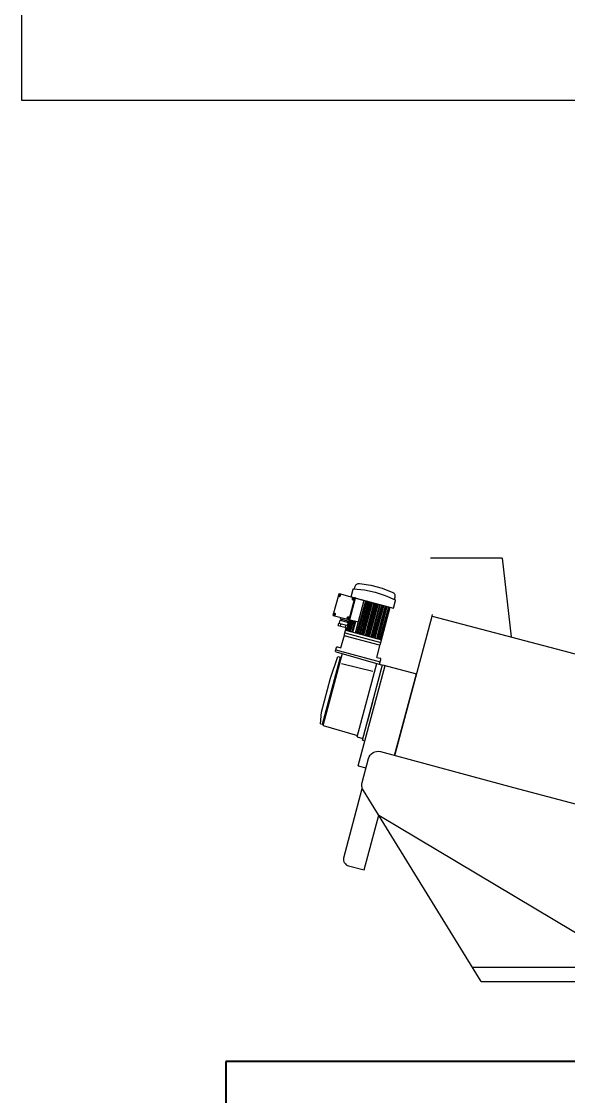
# Model space of a CAD drawing. Extents: x 151310 to 250336, y -70311 to -4848.
# Drawn here: x 222539 to 223833, y -23612 to -21071 of the extents above; entities that cross this region are included whole.
import ezdxf

# ---------------------------------------------------------------- set-up
doc = ezdxf.new("R2010")
doc.units = 0
doc.header["$LTSCALE"] = 300
doc.header["$MEASUREMENT"] = 0
doc.layers.add('1', color=7, linetype='CONTINUOUS')
doc.layers.add('К10', color=7, linetype='CONTINUOUS', lineweight=40, true_color=0x006e00)

msp = doc.modelspace()

# ---------------------------------------------------------------- linework, layer by layer
at = {"layer": '1', "ltscale": 0.4}
for q in [(223506.4, -22339.8), (223697.4, -22525.7)]:
    msp.add_line((223676.5, -22339.8), q, dxfattribs=at)
at = {"layer": '1'}
for p, q in [((223319, -22431), (223323.9, -22413)), ((223323.9, -22412.8), (223324.1, -22412.6)), ((223323.9, -22413), (223323.9, -22412.8)), ((223324.1, -22412.6), (223324.2, -22412.5)), ((223324.2, -22412.5), (223324.4, -22412.3)), ((223324.4, -22412.3), (223324.6, -22412.3)), ((223324.6, -22412.3), (223324.8, -22412.2)), ((223324.8, -22412.2), (223325, -22412.2)), ((223325, -22412.2), (223350.5, -22414.9)), ((223327.2, -22412.3), (223328.9, -22406.2)), ((223328.9, -22406.2), (223329.4, -22404.7)), ((223329.4, -22404.7), (223330.2, -22403.3)), ((223330.2, -22403.3), (223331.3, -22402.1)), ((223331.3, -22402.1), (223332.5, -22401)), ((223332.5, -22401), (223333.9, -22400.2)), ((223333.9, -22400.2), (223335.5, -22399.7)), ((223335.5, -22399.7), (223337.1, -22399.4)), ((223337.1, -22399.4), (223338.7, -22399.5)), ((223338.7, -22399.5), (223365.8, -22403.7)), ((223365.8, -22403.7), (223392.3, -22410.8)), ((223392.3, -22410.8), (223417.9, -22420.7)), ((223276.9, -22474.5), (223290.4, -22424.1)), ((223290.4, -22423.8), (223290.5, -22423.7)), ((223290.4, -22423.9), (223290.4, -22423.8)), ((223290.4, -22424.1), (223290.4, -22423.9)), ((223290.4, -22428), (223290.5, -22427.6)), ((223290.4, -22428.4), (223290.4, -22428)), ((223290.5, -22428.8), (223290.4, -22428.4)), ((223290.5, -22423.6), (223290.6, -22423.5)), ((223290.5, -22423.7), (223290.5, -22423.6)), ((223290.5, -22427.6), (223290.6, -22427.2)), ((223290.7, -22429.2), (223290.5, -22428.8)), ((223290.6, -22423.4), (223290.7, -22423.4)), ((223290.6, -22423.5), (223290.6, -22423.4)), ((223290.6, -22427.2), (223290.7, -22426.8)), ((223290.7, -22423.4), (223290.8, -22423.4)), ((223290.7, -22423.4), (223290.7, -22423.4)), ((223290.7, -22426.8), (223290.9, -22426.4)), ((223290.9, -22429.5), (223290.7, -22429.2)), ((223290.8, -22423.4), (223327.2, -22433.1)), ((223290.9, -22426.4), (223291.2, -22426.1)), ((223290.9, -22429.5), (223291.1, -22429.7)), ((223291.1, -22429.7), (223291.4, -22429.9)), ((223291.2, -22426.1), (223291.4, -22425.8)), ((223291.3, -22429.8), (223291.5, -22429.9)), ((223291.4, -22425.8), (223291.8, -22425.6)), ((223291.4, -22429.9), (223291.7, -22430)), ((223291.5, -22429.9), (223291.9, -22429.8)), ((223291.7, -22430), (223292, -22430)), ((223291.8, -22425.6), (223292.1, -22425.5)), ((223291.9, -22429.8), (223292.2, -22429.7)), ((223292, -22430), (223292.3, -22429.9)), ((223292.1, -22425.5), (223292.4, -22425.4)), ((223292.2, -22429.7), (223292.5, -22429.5)), ((223292.3, -22429.9), (223292.6, -22429.7)), ((223292.4, -22425.4), (223292.7, -22425.5)), ((223292.4, -22425.4), (223292.7, -22425.6)), ((223292.5, -22429.5), (223292.7, -22429.3)), ((223292.6, -22429.7), (223292.9, -22429.5)), ((223292.7, -22425.5), (223293, -22425.6)), ((223292.7, -22425.6), (223292.9, -22425.7)), ((223292.7, -22429.3), (223293, -22429)), ((223293.2, -22426), (223292.9, -22425.7)), ((223292.9, -22429.5), (223293.2, -22429.2)), ((223293, -22425.6), (223293.2, -22425.8)), ((223293, -22429), (223293.2, -22428.6)), ((223293.5, -22426.1), (223293.2, -22425.8)), ((223293.3, -22426.3), (223293.2, -22426)), ((223293.2, -22428.6), (223293.3, -22428.2)), ((223293.2, -22429.2), (223293.4, -22428.8)), ((223293.4, -22426.6), (223293.3, -22426.3)), ((223293.3, -22428.2), (223293.4, -22427.8)), ((223293.5, -22427), (223293.4, -22426.6)), ((223293.4, -22427.8), (223293.5, -22427.4)), ((223293.4, -22428.8), (223293.6, -22428.4)), ((223293.6, -22426.4), (223293.5, -22426.1)), ((223293.5, -22427.4), (223293.5, -22427)), ((223293.7, -22426.8), (223293.6, -22426.4)), ((223293.6, -22428.4), (223293.7, -22428)), ((223293.8, -22427.2), (223293.7, -22426.8)), ((223293.7, -22428), (223293.8, -22427.6)), ((223293.8, -22427.6), (223293.8, -22427.2)), ((223314, -22484.4), (223327.5, -22434)), ((223315, -22484.7), (223328.5, -22434.3)), ((223315.6, -22484.8), (223329, -22434.5)), ((223319, -22431), (223419.2, -22457.8)), ((223321.9, -22436), (223322, -22435.6)), ((223321.9, -22436.5), (223321.9, -22436)), ((223321.9, -22436.9), (223321.9, -22436.5)), ((223322, -22437.3), (223321.9, -22436.9)), ((223322, -22435.6), (223322.2, -22435.2)), ((223322.1, -22437.6), (223322, -22437.3)), ((223322.3, -22437.9), (223322.1, -22437.6)), ((223322.2, -22435.2), (223322.4, -22434.8)), ((223322.3, -22437.9), (223322.6, -22438.1)), ((223322.4, -22434.8), (223322.6, -22434.5)), ((223322.6, -22434.5), (223322.9, -22434.2)), ((223322.6, -22438.1), (223322.8, -22438.3)), ((223322.7, -22438.3), (223323, -22438.3)), ((223322.8, -22438.3), (223323.1, -22438.4)), ((223322.9, -22434.2), (223323.2, -22434)), ((223323, -22438.3), (223323.3, -22438.3)), ((223323.1, -22438.4), (223323.4, -22438.4)), ((223323.2, -22434), (223323.5, -22433.9)), ((223323.3, -22438.3), (223323.6, -22438.1)), ((223323.4, -22438.4), (223323.8, -22438.3)), ((223323.5, -22433.9), (223323.9, -22433.9)), ((223323.6, -22438.1), (223323.9, -22438)), ((223323.8, -22438.3), (223324.1, -22438.1)), ((223323.9, -22433.9), (223324.2, -22433.9)), ((223323.9, -22433.9), (223324.2, -22434)), ((223323.9, -22438), (223324.2, -22437.7)), ((223324.1, -22438.1), (223324.4, -22437.9)), ((223324.2, -22433.9), (223324.4, -22434)), ((223324.2, -22434), (223324.4, -22434.2)), ((223324.2, -22437.7), (223324.4, -22437.4)), ((223324.4, -22434), (223324.7, -22434.2)), ((223324.6, -22434.4), (223324.4, -22434.2)), ((223324.4, -22437.4), (223324.6, -22437.1)), ((223324.4, -22437.9), (223324.6, -22437.6)), ((223324.8, -22434.7), (223324.6, -22434.4)), ((223324.6, -22437.1), (223324.8, -22436.7)), ((223324.6, -22437.6), (223324.9, -22437.3)), ((223324.9, -22434.5), (223324.7, -22434.2)), ((223324.9, -22435.1), (223324.8, -22434.7)), ((223324.8, -22436.7), (223324.9, -22436.3)), ((223325.1, -22434.8), (223324.9, -22434.5)), ((223325, -22435.5), (223324.9, -22435.1)), ((223324.9, -22436.3), (223325, -22435.9)), ((223324.9, -22437.3), (223325, -22436.9)), ((223325, -22435.9), (223325, -22435.5)), ((223325, -22436.9), (223325.2, -22436.4)), ((223325.2, -22435.2), (223325.1, -22434.8)), ((223325.2, -22435.6), (223325.2, -22435.2)), ((223325.2, -22436), (223325.2, -22435.6)), ((223325.2, -22436.4), (223325.2, -22436)), ((223327.2, -22433.1), (223327.3, -22433.2)), ((223327.2, -22433.1), (223349.6, -22440)), ((223327.3, -22433.2), (223327.3, -22433.2)), ((223327.4, -22433.3), (223327.3, -22433.2)), ((223327.5, -22433.4), (223327.4, -22433.3)), ((223327.5, -22433.5), (223327.5, -22433.4)), ((223327.5, -22433.6), (223327.5, -22433.5)), ((223327.5, -22433.7), (223327.5, -22433.6)), ((223327.5, -22433.9), (223327.5, -22433.7)), ((223327.5, -22434), (223327.5, -22433.9)), ((223328.2, -22433.4), (223328.3, -22433.5)), ((223328.3, -22433.5), (223328.4, -22433.5)), ((223328.4, -22433.6), (223328.4, -22433.5)), ((223328.5, -22433.7), (223328.4, -22433.6)), ((223328.5, -22433.8), (223328.5, -22433.7)), ((223328.6, -22433.9), (223328.5, -22433.8)), ((223328.5, -22434.2), (223328.6, -22434.1)), ((223328.5, -22434.3), (223328.5, -22434.2)), ((223328.6, -22434.1), (223328.6, -22433.9)), ((223328.7, -22433.6), (223328.8, -22433.6)), ((223328.8, -22433.6), (223328.9, -22433.7)), ((223329, -22433.7), (223328.9, -22433.7)), ((223329, -22433.8), (223329, -22433.7)), ((223329.1, -22433.9), (223329, -22433.8)), ((223329, -22434.5), (223329.1, -22434.3)), ((223329.1, -22434.1), (223329.1, -22433.9)), ((223329.1, -22434.2), (223329.1, -22434.1)), ((223329.1, -22434.3), (223329.1, -22434.2)), ((223329.2, -22516.4), (223349.8, -22439.2)), ((223350.5, -22414.9), (223375.6, -22420.3)), ((223375.6, -22420.3), (223399.9, -22428.2)), ((223399.9, -22428.2), (223423.4, -22438.5)), ((223417.9, -22420.7), (223419.3, -22421.5)), ((223419.3, -22421.5), (223420.6, -22422.5)), ((223421.6, -22423.7), (223420.6, -22422.5)), ((223421.4, -22437.6), (223423, -22431.5)), ((223422.5, -22425.1), (223421.6, -22423.7)), ((223423, -22426.7), (223422.5, -22425.1)), ((223423.3, -22428.3), (223423, -22426.7)), ((223423, -22431.5), (223423.3, -22429.9)), ((223423.3, -22429.9), (223423.3, -22428.3)), ((223423.4, -22438.5), (223423.6, -22438.7)), ((223423.6, -22438.7), (223423.7, -22438.8)), ((223423.9, -22439), (223423.7, -22438.8)), ((223424, -22439.2), (223423.9, -22439)), ((223424, -22439.4), (223424, -22439.2)), ((223332.9, -22517.3), (223353.6, -22440.2)), ((223335.5, -22517.2), (223355.8, -22441.6)), ((223338.9, -22518.9), (223359.6, -22441.8)), ((223340.6, -22518.6), (223360.9, -22442.9)), ((223343.4, -22520.1), (223364.1, -22443)), ((223346.7, -22521.1), (223367.4, -22443.9)), ((223349.3, -22521), (223369.6, -22445.3)), ((223352.7, -22522.7), (223373.4, -22445.5)), ((223354.4, -22522.3), (223374.6, -22446.7)), ((223357.2, -22523.9), (223377.8, -22446.7)), ((223360.2, -22524.8), (223380.9, -22447.6)), ((223362.8, -22524.7), (223383.1, -22449)), ((223366.2, -22526.4), (223386.9, -22449.3)), ((223367.9, -22526), (223388.1, -22450.4)), ((223370.7, -22527.6), (223391.3, -22450.5)), ((223373.5, -22528.2), (223394.1, -22451.1)), ((223376.1, -22528.1), (223396.4, -22452.5)), ((223379.5, -22529.8), (223400.2, -22452.7)), ((223381.2, -22529.5), (223401.4, -22453.9)), ((223384, -22531), (223404.6, -22453.9)), ((223387.3, -22531.9), (223408, -22454.8)), ((223389.5, -22532.5), (223410.1, -22455.4)), ((223389.5, -22538.9), (223411.7, -22455.8)), ((223390.7, -22532.8), (223411.3, -22455.7)), ((223419.2, -22457.8), (223424, -22439.9)), ((223424, -22439.6), (223424, -22439.4)), ((223424, -22439.9), (223424, -22439.6)), ((223276.8, -22474.7), (223276.8, -22474.5)), ((223276.8, -22474.8), (223276.8, -22474.7)), ((223276.8, -22474.9), (223276.8, -22474.8)), ((223276.8, -22475), (223276.8, -22474.9)), ((223276.8, -22475.1), (223276.8, -22475)), ((223276.8, -22475.2), (223276.8, -22475.1)), ((223276.8, -22475.3), (223276.8, -22475.2)), ((223276.8, -22475.3), (223276.9, -22475.3)), ((223276.8, -22475.3), (223276.8, -22475.3)), ((223276.9, -22475.3), (223313.3, -22485)), ((223278.5, -22472.1), (223278.6, -22471.7)), ((223278.5, -22472.5), (223278.5, -22472.1)), ((223278.5, -22472.9), (223278.5, -22472.5)), ((223278.6, -22473.3), (223278.5, -22472.9)), ((223278.6, -22471.7), (223278.8, -22471.3)), ((223278.7, -22473.7), (223278.6, -22473.3)), ((223278.9, -22474), (223278.7, -22473.7)), ((223278.8, -22471.3), (223279, -22470.9)), ((223278.9, -22474), (223279.2, -22474.2)), ((223279, -22470.9), (223279.2, -22470.6)), ((223279.2, -22470.6), (223279.5, -22470.3)), ((223279.2, -22474.2), (223279.4, -22474.4)), ((223279.3, -22474.3), (223279.6, -22474.4)), ((223279.4, -22474.4), (223279.7, -22474.5)), ((223279.5, -22470.3), (223279.8, -22470.1)), ((223279.6, -22474.4), (223279.9, -22474.3)), ((223279.7, -22474.5), (223280.1, -22474.5)), ((223279.8, -22470.1), (223280.1, -22470)), ((223279.9, -22474.3), (223280.2, -22474.2)), ((223280.1, -22470), (223280.5, -22469.9)), ((223280.1, -22474.5), (223280.4, -22474.4)), ((223280.2, -22474.2), (223280.5, -22474)), ((223280.4, -22474.4), (223280.7, -22474.2)), ((223280.5, -22469.9), (223280.8, -22470)), ((223280.5, -22469.9), (223280.8, -22470)), ((223280.5, -22474), (223280.8, -22473.8)), ((223280.7, -22474.2), (223281, -22474)), ((223280.8, -22470), (223281, -22470.2)), ((223280.8, -22470), (223281.1, -22470.1)), ((223280.8, -22473.8), (223281, -22473.5)), ((223281.2, -22470.5), (223281, -22470.2)), ((223281, -22473.5), (223281.2, -22473.1)), ((223281, -22474), (223281.2, -22473.7)), ((223281.1, -22470.1), (223281.3, -22470.3)), ((223281.4, -22470.8), (223281.2, -22470.5)), ((223281.2, -22473.1), (223281.4, -22472.7)), ((223281.2, -22473.7), (223281.5, -22473.3)), ((223281.5, -22470.6), (223281.3, -22470.3)), ((223281.5, -22471.1), (223281.4, -22470.8)), ((223281.4, -22472.7), (223281.5, -22472.3)), ((223281.7, -22470.9), (223281.5, -22470.6)), ((223281.6, -22471.5), (223281.5, -22471.1)), ((223281.5, -22472.3), (223281.6, -22471.9)), ((223281.5, -22473.3), (223281.7, -22472.9)), ((223281.6, -22471.9), (223281.6, -22471.5)), ((223281.8, -22471.3), (223281.7, -22470.9)), ((223281.7, -22472.9), (223281.8, -22472.5)), ((223281.9, -22471.7), (223281.8, -22471.3)), ((223281.8, -22472.1), (223281.9, -22471.7)), ((223281.8, -22472.5), (223281.8, -22472.1)), ((223291.5, -22493.3), (223293.2, -22486.6)), ((223293.2, -22486.6), (223312.5, -22491.8)), ((223293.9, -22482.8), (223294.6, -22480)), ((223293.9, -22482.8), (223313.9, -22488.2)), ((223294.4, -22486.9), (223295.3, -22483.2)), ((223295.5, -22487.2), (223296.5, -22483.5)), ((223309.6, -22511.1), (223316.4, -22485.8)), ((223310, -22480.5), (223310.1, -22480.1)), ((223310, -22481), (223310, -22480.5)), ((223310, -22481.4), (223310, -22481)), ((223310.1, -22481.8), (223310, -22481.4)), ((223310.1, -22480.1), (223310.3, -22479.7)), ((223310.2, -22482.1), (223310.1, -22481.8)), ((223310.4, -22482.4), (223310.2, -22482.1)), ((223310.3, -22479.7), (223310.5, -22479.3)), ((223310.3, -22491.2), (223311.3, -22487.5)), ((223310.4, -22482.4), (223310.6, -22482.6)), ((223310.5, -22479.3), (223310.7, -22479)), ((223310.6, -22482.6), (223310.9, -22482.8)), ((223310.7, -22479), (223311, -22478.7)), ((223310.8, -22482.8), (223311.1, -22482.8)), ((223310.9, -22482.8), (223311.2, -22482.9)), ((223311, -22478.7), (223311.3, -22478.5)), ((223311.1, -22482.8), (223311.4, -22482.8)), ((223311.2, -22482.9), (223311.5, -22482.9)), ((223311.3, -22478.5), (223311.6, -22478.4)), ((223311.4, -22482.8), (223311.7, -22482.6)), ((223311.4, -22491.5), (223312.4, -22487.8)), ((223311.5, -22482.9), (223311.8, -22482.8)), ((223311.6, -22478.4), (223311.9, -22478.4)), ((223311.7, -22482.6), (223312, -22482.5)), ((223311.8, -22482.8), (223312.1, -22482.6)), ((223311.9, -22478.4), (223312.2, -22478.4)), ((223312, -22478.4), (223312.2, -22478.5)), ((223312, -22482.5), (223312.3, -22482.2)), ((223312.1, -22482.6), (223312.4, -22482.4)), ((223312.2, -22478.4), (223312.5, -22478.5)), ((223312.2, -22478.5), (223312.5, -22478.7)), ((223312.3, -22482.2), (223312.5, -22481.9)), ((223312.4, -22482.4), (223312.7, -22482.1)), ((223312.5, -22478.5), (223312.8, -22478.7)), ((223312.7, -22478.9), (223312.5, -22478.7)), ((223312.5, -22481.9), (223312.7, -22481.6)), ((223312.9, -22479.2), (223312.7, -22478.9)), ((223312.7, -22481.6), (223312.9, -22481.2)), ((223312.7, -22482.1), (223312.9, -22481.8)), ((223313, -22479), (223312.8, -22478.7)), ((223313, -22479.6), (223312.9, -22479.2)), ((223312.9, -22481.2), (223313, -22480.8)), ((223312.9, -22481.8), (223313.1, -22481.4)), ((223312.9, -22512), (223319.7, -22486.5)), ((223313.2, -22479.3), (223313, -22479)), ((223313, -22480), (223313, -22479.6)), ((223313, -22480.4), (223313, -22480)), ((223313, -22480.8), (223313, -22480.4)), ((223313.1, -22481.4), (223313.2, -22480.9)), ((223313.3, -22479.7), (223313.2, -22479.3)), ((223313.2, -22480.9), (223313.3, -22480.5)), ((223313.3, -22480.1), (223313.3, -22479.7)), ((223313.3, -22480.5), (223313.3, -22480.1)), ((223313.3, -22485), (223313.4, -22485.1)), ((223313.3, -22485), (223336.1, -22490.3)), ((223313.4, -22485.1), (223313.5, -22485)), ((223313.5, -22485), (223313.6, -22485)), ((223313.6, -22485), (223313.7, -22485)), ((223313.7, -22484.9), (223313.8, -22484.8)), ((223313.7, -22485), (223313.7, -22484.9)), ((223313.8, -22484.8), (223313.9, -22484.7)), ((223313.9, -22484.7), (223314, -22484.6)), ((223313.9, -22488.2), (223314.6, -22485.4)), ((223314, -22484.6), (223314, -22484.4)), ((223314.3, -22485.3), (223314.4, -22485.3)), ((223314.4, -22485.3), (223314.5, -22485.3)), ((223314.5, -22485.3), (223314.6, -22485.3)), ((223314.6, -22485.3), (223314.7, -22485.2)), ((223314.7, -22485.2), (223314.8, -22485.2)), ((223314.8, -22485.2), (223314.9, -22485.1)), ((223314.9, -22485), (223315, -22484.8)), ((223314.9, -22485.1), (223314.9, -22485)), ((223314.9, -22485.4), (223315, -22485.4)), ((223315, -22484.8), (223315, -22484.7)), ((223315, -22485.4), (223315.1, -22485.4)), ((223315.1, -22485.4), (223315.2, -22485.3)), ((223315.1, -22485.4), (223315.1, -22485.4)), ((223315.2, -22485.3), (223315.3, -22485.2)), ((223315.3, -22485.2), (223315.4, -22485.2)), ((223315.4, -22485.2), (223315.5, -22485.1)), ((223315.5, -22484.9), (223315.6, -22484.8)), ((223315.5, -22485.1), (223315.5, -22484.9)), ((223316.1, -22512.1), (223322.8, -22487.2)), ((223317.4, -22513.2), (223324.3, -22487.6)), ((223321.2, -22513.4), (223327.9, -22488.4)), ((223323.4, -22514.8), (223330.3, -22489)), ((223422.1, -22806.1), (223510.6, -22476.5)), ((223510.6, -22476.5), (223511.6, -22472.8)), ((223510.6, -22476.5), (224356.3, -22699.2)), ((223288.7, -22498.9), (223290.3, -22493)), ((223288.7, -22498.9), (223310.3, -22504.7)), ((223290.3, -22493), (223311.8, -22498.8)), ((223293.6, -22500.2), (223295.2, -22494.3)), ((223304.2, -22516), (223307.4, -22504)), ((223305.4, -22503.4), (223307, -22497.5)), ((223305.8, -22510.1), (223329.2, -22516.4)), ((223306.2, -22510.2), (223307.8, -22504.1)), ((223307.4, -22510.5), (223309.1, -22504.4)), ((223310.3, -22504.7), (223311.8, -22498.8)), ((223310.7, -22498.5), (223312.5, -22491.8)), ((223294.9, -22551.3), (223303.2, -22521.3)), ((223303.1, -22520.6), (223303.2, -22520.2)), ((223303.2, -22521.1), (223303.1, -22520.6)), ((223303.2, -22520.2), (223304.2, -22516)), ((223303.3, -22521.5), (223303.2, -22521.1)), ((223303.5, -22521.9), (223303.3, -22521.5)), ((223303.7, -22522.3), (223303.5, -22521.9)), ((223303.7, -22522.3), (223304.1, -22522.6)), ((223304.1, -22522.6), (223304.4, -22522.8)), ((223304.2, -22516), (223389.5, -22538.9)), ((223304.4, -22522.8), (223304.8, -22523)), ((223304.8, -22523), (223385.5, -22544.6)), ((223329.2, -22516.4), (223391.1, -22533)), ((223388.3, -22543), (223389.5, -22538.9)), ((223282, -22558.9), (223282.1, -22558.6)), ((223282, -22559.3), (223282, -22558.9)), ((223282.1, -22559.7), (223282, -22559.3)), ((223282.1, -22558.6), (223282.6, -22556.7)), ((223282.3, -22560), (223282.1, -22559.7)), ((223282.5, -22560.3), (223282.3, -22560)), ((223282.5, -22560.3), (223282.7, -22560.6)), ((223282.6, -22556.7), (223284.3, -22550.8)), ((223282.6, -22556.7), (223387.9, -22585)), ((223282.7, -22560.6), (223283.1, -22560.8)), ((223283.1, -22560.8), (223283.4, -22560.9)), ((223283.4, -22560.9), (223393, -22592.4)), ((223284.3, -22550.8), (223284.5, -22550.4)), ((223284.5, -22550.4), (223284.7, -22550)), ((223284.7, -22550), (223285.1, -22549.7)), ((223285.1, -22549.7), (223285.4, -22549.4)), ((223285.4, -22549.4), (223285.8, -22549.3)), ((223285.8, -22549.3), (223286.3, -22549.2)), ((223286.3, -22549.2), (223286.7, -22549.1)), ((223286.7, -22549.1), (223287.1, -22549.2)), ((223287.1, -22549.2), (223294.9, -22551.3)), ((223296.8, -22564.7), (223297.1, -22564.9)), ((223297.1, -22564.9), (223297.4, -22565.1)), ((223297.4, -22565.1), (223297.7, -22565.3)), ((223297.9, -22565.6), (223297.7, -22565.3)), ((223298, -22566), (223297.9, -22565.6)), ((223298.1, -22566.3), (223298, -22566)), ((223298.1, -22566.7), (223298.1, -22566.3)), ((223380, -22574.1), (223387.7, -22544)), ((223385.5, -22544.6), (223385.9, -22544.6)), ((223385.9, -22544.6), (223386.4, -22544.6)), ((223386.4, -22544.6), (223386.8, -22544.5)), ((223386.8, -22544.5), (223387.2, -22544.3)), ((223387.2, -22544.3), (223387.6, -22544.1)), ((223387.6, -22544.1), (223387.9, -22543.8)), ((223387.9, -22543.8), (223388.1, -22543.4)), ((223388.1, -22543.4), (223388.3, -22543)), ((223251.4, -22732.4), (223293.9, -22573.7)), ((223253.1, -22735), (223298.1, -22567.1)), ((223270, -22623.7), (223287.6, -22572.1)), ((223287.6, -22572.1), (223296.1, -22574.3)), ((223296.6, -22588.8), (223370.7, -22606.6)), ((223298.1, -22567.1), (223298.1, -22566.7)), ((223333.2, -22762.3), (223379.8, -22588.5)), ((223345.6, -22769.6), (223393.2, -22591.6)), ((223380, -22574.1), (223387.7, -22576.2)), ((223386.4, -22590.6), (223387.9, -22585)), ((223387.7, -22576.2), (223388.1, -22576.3)), ((223387.9, -22585), (223389.3, -22578.9)), ((223388.1, -22576.3), (223388.5, -22576.5)), ((223388.5, -22576.5), (223388.8, -22576.8)), ((223389.1, -22577.2), (223388.8, -22576.8)), ((223389.3, -22577.6), (223389.1, -22577.2)), ((223389.4, -22578), (223389.3, -22577.6)), ((223389.3, -22578.9), (223389.4, -22578.5)), ((223389.4, -22578.5), (223389.4, -22578)), ((223393.2, -22591.6), (223473.3, -22613.1)), ((223335.6, -22830.5), (223399.2, -22593.2)), ((223421.7, -22805.9), (223473.3, -22613.1)), ((223248.6, -22703.6), (223270, -22623.7)), ((223357.8, -22726.8), (223370.5, -22679.3)), ((223369.8, -22679.1), (223370.5, -22679.3)), ((223246.8, -22731.2), (223248.6, -22703.6)), ((223246.8, -22731.2), (223251.4, -22732.4)), ((223251.4, -22732.4), (223253.6, -22733)), ((223253.1, -22735), (223334.1, -22759)), ((223357.1, -22726.6), (223357.8, -22726.8)), ((223333.2, -22762.3), (223346.5, -22765.9)), ((223345.6, -22769.6), (223351.5, -22771.2)), ((223344.9, -22869.9), (223360.1, -22813.2)), ((223360.1, -22813.2), (223361.7, -22809)), ((223361.7, -22809), (223364.1, -22805.2)), ((223364.1, -22805.2), (223367.2, -22801.9)), ((223367.2, -22801.9), (223370.8, -22799.2)), ((223370.8, -22799.2), (223374.9, -22797.4)), ((223374.9, -22797.4), (223379.3, -22796.4)), ((223379.3, -22796.4), (223383.8, -22796.2)), ((223383.8, -22796.2), (223388.3, -22796.9)), ((223388.3, -22796.9), (223703.3, -22881.4)), ((223335.6, -22830.5), (223354.1, -22835.5)), ((223344.2, -22873.8), (223344.9, -22869.9)), ((223302.1, -23048.3), (223345.1, -22884.3)), ((223344.2, -22877.7), (223344.2, -22873.8)), ((223344.8, -22881.5), (223344.2, -22877.7)), ((223346.1, -22885.2), (223344.8, -22881.5)), ((223348, -22888.6), (223346.1, -22885.2)), ((223626.6, -23340.7), (223348, -22888.6)), ((223703.3, -22881.4), (224597.8, -23121)), ((223350.2, -23076.8), (223384.2, -22947.5)), ((223384.2, -22947.5), (223973.6, -23298.1)), ((223301.6, -23051.3), (223302.1, -23048.3)), ((223301.7, -23054.3), (223301.6, -23051.3)), ((223302.4, -23057.2), (223301.7, -23054.3)), ((223303.7, -23060), (223302.4, -23057.2)), ((223305.4, -23062.4), (223303.7, -23060)), ((223305.4, -23062.4), (223307.6, -23064.4)), ((223307.6, -23064.4), (223310.2, -23066)), ((223310.2, -23066), (223313, -23067.1)), ((223313, -23067.1), (223350.2, -23076.8)), ((223605.7, -23306.9), (224943.3, -23306.9)), ((223626.6, -23340.7), (224943.3, -23340.7))]:
    msp.add_line(p, q, dxfattribs=at)
at = {"layer": '1', "ltscale": 0.4}
msp.add_lwpolyline([(224364.2, -18970.4), (222539.2, -18970.4), (222539.2, -21256.8), (224364.2, -21256.8)], close=True, dxfattribs=at)
at = {"layer": 'К10', "ltscale": 0.4}
for p, q in [((224866.5, -23529.7), (223022.7, -23529.7)), ((223022.7, -23529.7), (223022.7, -27148.5))]:
    msp.add_line(p, q, dxfattribs=at)

doc.saveas('drawing.dxf')
